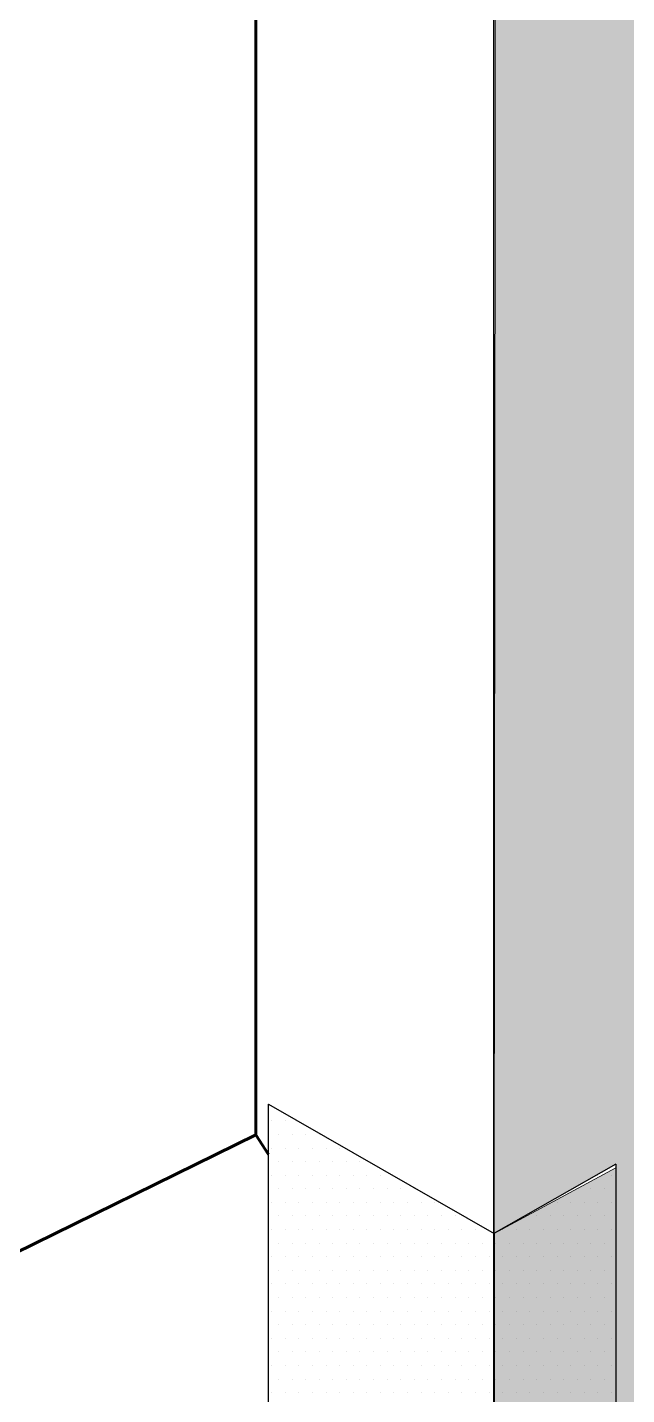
# Model space of a CAD drawing. Extents: x -1279 to 5791, y -3809 to 1769.
# Drawn here: x 626.4 to 685.9, y 1168.6 to 1304.4 of the extents above; entities that cross this region are included whole.
import ezdxf

# ---------------------------------------------------------------- set-up
doc = ezdxf.new("R2010")
doc.units = 0
doc.header["$MEASUREMENT"] = 0
for name, color, linetype, lineweight in [('.ATI-HATCH', 7, 'Continuous', 0), ('G-ANNO-TTLB', 7, 'Continuous', 0), ('Layer 12', 7, 'Continuous', 0), ('TYVEK', 7, 'Continuous', 0)]:
    doc.layers.add(name, color=color, linetype=linetype, lineweight=lineweight)

# ---------------------------------------------------------------- blocks, each defined once
blk = doc.blocks.new('Block_70')
at = {"layer": '.ATI-HATCH'}
for points, knots in [([(699.6, 1114.95), (699.6, 1114.95), (728.37, 1098.31), (728.37, 1098.31), (728.37, 1098.31), (754.44, 1083.23), (754.44, 1083.23), (763.04, 1078.25), (774.05, 1081.19), (779.03, 1089.8), (780.62, 1092.54), (781.45, 1095.65), (781.45, 1098.81), (781.45, 1098.81), (781.45, 1132.24), (781.45, 1132.24), (781.45, 1132.24), (755.39, 1147.16), (755.39, 1147.16), (755.39, 1147.16), (755.39, 1147.15), (755.39, 1147.15), (755.39, 1147.15), (755.39, 1108.47), (755.39, 1108.47), (755.39, 1108.47), (728.37, 1124.1), (728.37, 1124.1), (728.37, 1124.1), (672.63, 1156.34), (672.63, 1156.34), (672.63, 1156.34), (672.72, 1156.39), (672.72, 1156.39), (672.72, 1156.39), (672.72, 1184.61), (672.72, 1184.61), (672.72, 1184.61), (650.32, 1197.45), (650.32, 1197.45), (650.32, 1197.45), (650.32, 1153.84), (650.32, 1153.84), (650.32, 1147.42), (653.75, 1141.48), (659.31, 1138.26), (659.31, 1138.26), (699.6, 1114.95), (699.6, 1114.95)], [0, 0, 0, 0, 1, 1, 1, 2, 2, 2, 3, 3, 3, 4, 4, 4, 5, 5, 5, 6, 6, 6, 7, 7, 7, 8, 8, 8, 9, 9, 9, 10, 10, 10, 11, 11, 11, 12, 12, 12, 13, 13, 13, 14, 14, 14, 15, 15, 15, 16, 16, 16, 16]), ([(684.85, 1191.48), (684.85, 1191.48), (672.76, 1184.62), (672.76, 1184.62), (672.76, 1184.62), (672.76, 1157.31), (672.76, 1157.31), (672.76, 1157.31), (672.72, 1156.44), (672.72, 1156.44), (672.72, 1156.44), (672.81, 1156.44), (672.81, 1156.44), (672.81, 1156.44), (684.85, 1163.22), (684.85, 1163.22), (684.85, 1163.22), (684.85, 1191.48), (684.85, 1191.48)], [0, 0, 0, 0, 1, 1, 1, 2, 2, 2, 3, 3, 3, 4, 4, 4, 5, 5, 5, 6, 6, 6, 6])]:
    blk.add_open_spline(points, degree=3, knots=knots, dxfattribs=at)
at = {"layer": '.ATI-HATCH', "color": 8, "lineweight": 0, "true_color": 0x808080}
for points in [[(650.65, 1195.79), (650.65, 1195.79), (650.65, 1195.79), (650.65, 1195.79)], [(652, 1195.79), (652, 1195.79), (652, 1195.79), (652, 1195.79)], [(651.32, 1194.44), (651.32, 1194.44), (651.32, 1194.44), (651.32, 1194.44)], [(652.67, 1194.44), (652.67, 1194.44), (652.67, 1194.44), (652.67, 1194.44)], [(654.02, 1194.44), (654.02, 1194.44), (654.02, 1194.44), (654.02, 1194.44)], [(655.37, 1194.44), (655.37, 1194.44), (655.37, 1194.44), (655.37, 1194.44)], [(650.65, 1193.09), (650.65, 1193.09), (650.65, 1193.09), (650.65, 1193.09)], [(652, 1193.09), (652, 1193.09), (652, 1193.09), (652, 1193.09)], [(653.35, 1193.09), (653.35, 1193.09), (653.35, 1193.09), (653.35, 1193.09)], [(654.7, 1193.09), (654.7, 1193.09), (654.7, 1193.09), (654.7, 1193.09)], [(656.05, 1193.09), (656.05, 1193.09), (656.05, 1193.09), (656.05, 1193.09)], [(657.4, 1193.09), (657.4, 1193.09), (657.4, 1193.09), (657.4, 1193.09)], [(651.32, 1191.74), (651.32, 1191.74), (651.32, 1191.74), (651.32, 1191.74)], [(652.67, 1191.74), (652.67, 1191.74), (652.67, 1191.74), (652.67, 1191.74)], [(654.02, 1191.74), (654.02, 1191.74), (654.02, 1191.74), (654.02, 1191.74)], [(655.37, 1191.74), (655.37, 1191.74), (655.37, 1191.74), (655.37, 1191.74)], [(656.72, 1191.74), (656.72, 1191.74), (656.72, 1191.74), (656.72, 1191.74)], [(658.07, 1191.74), (658.07, 1191.74), (658.07, 1191.74), (658.07, 1191.74)], [(659.42, 1191.74), (659.42, 1191.74), (659.42, 1191.74), (659.42, 1191.74)], [(650.65, 1190.39), (650.65, 1190.39), (650.65, 1190.39), (650.65, 1190.39)], [(652, 1190.39), (652, 1190.39), (652, 1190.39), (652, 1190.39)], [(653.35, 1190.39), (653.35, 1190.39), (653.35, 1190.39), (653.35, 1190.39)], [(654.7, 1190.39), (654.7, 1190.39), (654.7, 1190.39), (654.7, 1190.39)], [(656.05, 1190.39), (656.05, 1190.39), (656.05, 1190.39), (656.05, 1190.39)], [(657.4, 1190.39), (657.4, 1190.39), (657.4, 1190.39), (657.4, 1190.39)], [(658.75, 1190.39), (658.75, 1190.39), (658.75, 1190.39), (658.75, 1190.39)], [(660.1, 1190.39), (660.1, 1190.39), (660.1, 1190.39), (660.1, 1190.39)], [(661.45, 1190.39), (661.45, 1190.39), (661.45, 1190.39), (661.45, 1190.39)], [(683.05, 1190.39), (683.05, 1190.39), (683.05, 1190.39), (683.05, 1190.39)], [(684.4, 1190.39), (684.4, 1190.39), (684.4, 1190.39), (684.4, 1190.39)], [(651.32, 1189.04), (651.32, 1189.04), (651.32, 1189.04), (651.32, 1189.04)], [(652.67, 1189.04), (652.67, 1189.04), (652.67, 1189.04), (652.67, 1189.04)], [(654.02, 1189.04), (654.02, 1189.04), (654.02, 1189.04), (654.02, 1189.04)], [(655.37, 1189.04), (655.37, 1189.04), (655.37, 1189.04), (655.37, 1189.04)], [(656.72, 1189.04), (656.72, 1189.04), (656.72, 1189.04), (656.72, 1189.04)], [(658.07, 1189.04), (658.07, 1189.04), (658.07, 1189.04), (658.07, 1189.04)], [(659.42, 1189.04), (659.42, 1189.04), (659.42, 1189.04), (659.42, 1189.04)], [(660.77, 1189.04), (660.77, 1189.04), (660.77, 1189.04), (660.77, 1189.04)], [(662.12, 1189.04), (662.12, 1189.04), (662.12, 1189.04), (662.12, 1189.04)], [(663.47, 1189.04), (663.47, 1189.04), (663.47, 1189.04), (663.47, 1189.04)], [(664.82, 1189.04), (664.82, 1189.04), (664.82, 1189.04), (664.82, 1189.04)], [(681.02, 1189.04), (681.02, 1189.04), (681.02, 1189.04), (681.02, 1189.04)], [(682.37, 1189.04), (682.37, 1189.04), (682.37, 1189.04), (682.37, 1189.04)], [(683.72, 1189.04), (683.72, 1189.04), (683.72, 1189.04), (683.72, 1189.04)], [(650.65, 1187.69), (650.65, 1187.69), (650.65, 1187.69), (650.65, 1187.69)], [(652, 1187.69), (652, 1187.69), (652, 1187.69), (652, 1187.69)], [(653.35, 1187.69), (653.35, 1187.69), (653.35, 1187.69), (653.35, 1187.69)], [(654.7, 1187.69), (654.7, 1187.69), (654.7, 1187.69), (654.7, 1187.69)], [(656.05, 1187.69), (656.05, 1187.69), (656.05, 1187.69), (656.05, 1187.69)], [(657.4, 1187.69), (657.4, 1187.69), (657.4, 1187.69), (657.4, 1187.69)], [(658.75, 1187.69), (658.75, 1187.69), (658.75, 1187.69), (658.75, 1187.69)], [(660.1, 1187.69), (660.1, 1187.69), (660.1, 1187.69), (660.1, 1187.69)], [(661.45, 1187.69), (661.45, 1187.69), (661.45, 1187.69), (661.45, 1187.69)], [(662.8, 1187.69), (662.8, 1187.69), (662.8, 1187.69), (662.8, 1187.69)], [(664.15, 1187.69), (664.15, 1187.69), (664.15, 1187.69), (664.15, 1187.69)], [(665.5, 1187.69), (665.5, 1187.69), (665.5, 1187.69), (665.5, 1187.69)], [(666.85, 1187.69), (666.85, 1187.69), (666.85, 1187.69), (666.85, 1187.69)], [(679, 1187.69), (679, 1187.69), (679, 1187.69), (679, 1187.69)], [(680.35, 1187.69), (680.35, 1187.69), (680.35, 1187.69), (680.35, 1187.69)], [(681.7, 1187.69), (681.7, 1187.69), (681.7, 1187.69), (681.7, 1187.69)], [(683.05, 1187.69), (683.05, 1187.69), (683.05, 1187.69), (683.05, 1187.69)], [(684.4, 1187.69), (684.4, 1187.69), (684.4, 1187.69), (684.4, 1187.69)], [(651.32, 1186.34), (651.32, 1186.34), (651.32, 1186.34), (651.32, 1186.34)], [(652.67, 1186.34), (652.67, 1186.34), (652.67, 1186.34), (652.67, 1186.34)], [(654.02, 1186.34), (654.02, 1186.34), (654.02, 1186.34), (654.02, 1186.34)], [(655.37, 1186.34), (655.37, 1186.34), (655.37, 1186.34), (655.37, 1186.34)], [(656.72, 1186.34), (656.72, 1186.34), (656.72, 1186.34), (656.72, 1186.34)], [(658.07, 1186.34), (658.07, 1186.34), (658.07, 1186.34), (658.07, 1186.34)], [(659.42, 1186.34), (659.42, 1186.34), (659.42, 1186.34), (659.42, 1186.34)], [(660.77, 1186.34), (660.77, 1186.34), (660.77, 1186.34), (660.77, 1186.34)], [(662.12, 1186.34), (662.12, 1186.34), (662.12, 1186.34), (662.12, 1186.34)], [(663.47, 1186.34), (663.47, 1186.34), (663.47, 1186.34), (663.47, 1186.34)], [(664.82, 1186.34), (664.82, 1186.34), (664.82, 1186.34), (664.82, 1186.34)], [(666.17, 1186.34), (666.17, 1186.34), (666.17, 1186.34), (666.17, 1186.34)], [(667.52, 1186.34), (667.52, 1186.34), (667.52, 1186.34), (667.52, 1186.34)], [(668.87, 1186.34), (668.87, 1186.34), (668.87, 1186.34), (668.87, 1186.34)], [(676.97, 1186.34), (676.97, 1186.34), (676.97, 1186.34), (676.97, 1186.34)], [(678.32, 1186.34), (678.32, 1186.34), (678.32, 1186.34), (678.32, 1186.34)], [(679.67, 1186.34), (679.67, 1186.34), (679.67, 1186.34), (679.67, 1186.34)], [(681.02, 1186.34), (681.02, 1186.34), (681.02, 1186.34), (681.02, 1186.34)], [(682.37, 1186.34), (682.37, 1186.34), (682.37, 1186.34), (682.37, 1186.34)], [(683.72, 1186.34), (683.72, 1186.34), (683.72, 1186.34), (683.72, 1186.34)], [(650.65, 1184.99), (650.65, 1184.99), (650.65, 1184.99), (650.65, 1184.99)], [(652, 1184.99), (652, 1184.99), (652, 1184.99), (652, 1184.99)], [(653.35, 1184.99), (653.35, 1184.99), (653.35, 1184.99), (653.35, 1184.99)], [(654.7, 1184.99), (654.7, 1184.99), (654.7, 1184.99), (654.7, 1184.99)], [(656.05, 1184.99), (656.05, 1184.99), (656.05, 1184.99), (656.05, 1184.99)], [(657.4, 1184.99), (657.4, 1184.99), (657.4, 1184.99), (657.4, 1184.99)], [(658.75, 1184.99), (658.75, 1184.99), (658.75, 1184.99), (658.75, 1184.99)], [(660.1, 1184.99), (660.1, 1184.99), (660.1, 1184.99), (660.1, 1184.99)], [(661.45, 1184.99), (661.45, 1184.99), (661.45, 1184.99), (661.45, 1184.99)], [(662.8, 1184.99), (662.8, 1184.99), (662.8, 1184.99), (662.8, 1184.99)], [(664.15, 1184.99), (664.15, 1184.99), (664.15, 1184.99), (664.15, 1184.99)], [(665.5, 1184.99), (665.5, 1184.99), (665.5, 1184.99), (665.5, 1184.99)], [(666.85, 1184.99), (666.85, 1184.99), (666.85, 1184.99), (666.85, 1184.99)], [(668.2, 1184.99), (668.2, 1184.99), (668.2, 1184.99), (668.2, 1184.99)], [(669.55, 1184.99), (669.55, 1184.99), (669.55, 1184.99), (669.55, 1184.99)], [(670.9, 1184.99), (670.9, 1184.99), (670.9, 1184.99), (670.9, 1184.99)], [(673.6, 1184.99), (673.6, 1184.99), (673.6, 1184.99), (673.6, 1184.99)], [(674.95, 1184.99), (674.95, 1184.99), (674.95, 1184.99), (674.95, 1184.99)], [(676.3, 1184.99), (676.3, 1184.99), (676.3, 1184.99), (676.3, 1184.99)], [(677.65, 1184.99), (677.65, 1184.99), (677.65, 1184.99), (677.65, 1184.99)], [(679, 1184.99), (679, 1184.99), (679, 1184.99), (679, 1184.99)], [(680.35, 1184.99), (680.35, 1184.99), (680.35, 1184.99), (680.35, 1184.99)], [(681.7, 1184.99), (681.7, 1184.99), (681.7, 1184.99), (681.7, 1184.99)], [(683.05, 1184.99), (683.05, 1184.99), (683.05, 1184.99), (683.05, 1184.99)], [(684.4, 1184.99), (684.4, 1184.99), (684.4, 1184.99), (684.4, 1184.99)], [(651.32, 1183.64), (651.32, 1183.64), (651.32, 1183.64), (651.32, 1183.64)], [(652.67, 1183.64), (652.67, 1183.64), (652.67, 1183.64), (652.67, 1183.64)], [(654.02, 1183.64), (654.02, 1183.64), (654.02, 1183.64), (654.02, 1183.64)], [(655.37, 1183.64), (655.37, 1183.64), (655.37, 1183.64), (655.37, 1183.64)], [(656.72, 1183.64), (656.72, 1183.64), (656.72, 1183.64), (656.72, 1183.64)], [(658.07, 1183.64), (658.07, 1183.64), (658.07, 1183.64), (658.07, 1183.64)], [(659.42, 1183.64), (659.42, 1183.64), (659.42, 1183.64), (659.42, 1183.64)], [(660.77, 1183.64), (660.77, 1183.64), (660.77, 1183.64), (660.77, 1183.64)], [(662.12, 1183.64), (662.12, 1183.64), (662.12, 1183.64), (662.12, 1183.64)], [(663.47, 1183.64), (663.47, 1183.64), (663.47, 1183.64), (663.47, 1183.64)], [(664.82, 1183.64), (664.82, 1183.64), (664.82, 1183.64), (664.82, 1183.64)], [(666.17, 1183.64), (666.17, 1183.64), (666.17, 1183.64), (666.17, 1183.64)], [(667.52, 1183.64), (667.52, 1183.64), (667.52, 1183.64), (667.52, 1183.64)], [(668.87, 1183.64), (668.87, 1183.64), (668.87, 1183.64), (668.87, 1183.64)], [(670.22, 1183.64), (670.22, 1183.64), (670.22, 1183.64), (670.22, 1183.64)], [(671.57, 1183.64), (671.57, 1183.64), (671.57, 1183.64), (671.57, 1183.64)], [(672.92, 1183.64), (672.92, 1183.64), (672.92, 1183.64), (672.92, 1183.64)], [(674.27, 1183.64), (674.27, 1183.64), (674.27, 1183.64), (674.27, 1183.64)], [(675.62, 1183.64), (675.62, 1183.64), (675.62, 1183.64), (675.62, 1183.64)], [(676.97, 1183.64), (676.97, 1183.64), (676.97, 1183.64), (676.97, 1183.64)], [(678.32, 1183.64), (678.32, 1183.64), (678.32, 1183.64), (678.32, 1183.64)], [(679.67, 1183.64), (679.67, 1183.64), (679.67, 1183.64), (679.67, 1183.64)], [(681.02, 1183.64), (681.02, 1183.64), (681.02, 1183.64), (681.02, 1183.64)], [(682.37, 1183.64), (682.37, 1183.64), (682.37, 1183.64), (682.37, 1183.64)], [(683.72, 1183.64), (683.72, 1183.64), (683.72, 1183.64), (683.72, 1183.64)], [(650.65, 1182.29), (650.65, 1182.29), (650.65, 1182.29), (650.65, 1182.29)], [(652, 1182.29), (652, 1182.29), (652, 1182.29), (652, 1182.29)], [(653.35, 1182.29), (653.35, 1182.29), (653.35, 1182.29), (653.35, 1182.29)], [(654.7, 1182.29), (654.7, 1182.29), (654.7, 1182.29), (654.7, 1182.29)], [(656.05, 1182.29), (656.05, 1182.29), (656.05, 1182.29), (656.05, 1182.29)], [(657.4, 1182.29), (657.4, 1182.29), (657.4, 1182.29), (657.4, 1182.29)], [(658.75, 1182.29), (658.75, 1182.29), (658.75, 1182.29), (658.75, 1182.29)], [(660.1, 1182.29), (660.1, 1182.29), (660.1, 1182.29), (660.1, 1182.29)], [(661.45, 1182.29), (661.45, 1182.29), (661.45, 1182.29), (661.45, 1182.29)], [(662.8, 1182.29), (662.8, 1182.29), (662.8, 1182.29), (662.8, 1182.29)], [(664.15, 1182.29), (664.15, 1182.29), (664.15, 1182.29), (664.15, 1182.29)], [(665.5, 1182.29), (665.5, 1182.29), (665.5, 1182.29), (665.5, 1182.29)], [(666.85, 1182.29), (666.85, 1182.29), (666.85, 1182.29), (666.85, 1182.29)], [(668.2, 1182.29), (668.2, 1182.29), (668.2, 1182.29), (668.2, 1182.29)], [(669.55, 1182.29), (669.55, 1182.29), (669.55, 1182.29), (669.55, 1182.29)], [(670.9, 1182.29), (670.9, 1182.29), (670.9, 1182.29), (670.9, 1182.29)], [(672.25, 1182.29), (672.25, 1182.29), (672.25, 1182.29), (672.25, 1182.29)], [(673.6, 1182.29), (673.6, 1182.29), (673.6, 1182.29), (673.6, 1182.29)], [(674.95, 1182.29), (674.95, 1182.29), (674.95, 1182.29), (674.95, 1182.29)], [(676.3, 1182.29), (676.3, 1182.29), (676.3, 1182.29), (676.3, 1182.29)], [(677.65, 1182.29), (677.65, 1182.29), (677.65, 1182.29), (677.65, 1182.29)], [(679, 1182.29), (679, 1182.29), (679, 1182.29), (679, 1182.29)], [(680.35, 1182.29), (680.35, 1182.29), (680.35, 1182.29), (680.35, 1182.29)], [(681.7, 1182.29), (681.7, 1182.29), (681.7, 1182.29), (681.7, 1182.29)], [(683.05, 1182.29), (683.05, 1182.29), (683.05, 1182.29), (683.05, 1182.29)], [(684.4, 1182.29), (684.4, 1182.29), (684.4, 1182.29), (684.4, 1182.29)], [(651.32, 1180.94), (651.32, 1180.94), (651.32, 1180.94), (651.32, 1180.94)], [(652.67, 1180.94), (652.67, 1180.94), (652.67, 1180.94), (652.67, 1180.94)], [(654.02, 1180.94), (654.02, 1180.94), (654.02, 1180.94), (654.02, 1180.94)], [(655.37, 1180.94), (655.37, 1180.94), (655.37, 1180.94), (655.37, 1180.94)], [(656.72, 1180.94), (656.72, 1180.94), (656.72, 1180.94), (656.72, 1180.94)], [(658.07, 1180.94), (658.07, 1180.94), (658.07, 1180.94), (658.07, 1180.94)], [(659.42, 1180.94), (659.42, 1180.94), (659.42, 1180.94), (659.42, 1180.94)], [(660.77, 1180.94), (660.77, 1180.94), (660.77, 1180.94), (660.77, 1180.94)], [(662.12, 1180.94), (662.12, 1180.94), (662.12, 1180.94), (662.12, 1180.94)], [(663.47, 1180.94), (663.47, 1180.94), (663.47, 1180.94), (663.47, 1180.94)], [(664.82, 1180.94), (664.82, 1180.94), (664.82, 1180.94), (664.82, 1180.94)], [(666.17, 1180.94), (666.17, 1180.94), (666.17, 1180.94), (666.17, 1180.94)], [(667.52, 1180.94), (667.52, 1180.94), (667.52, 1180.94), (667.52, 1180.94)], [(668.87, 1180.94), (668.87, 1180.94), (668.87, 1180.94), (668.87, 1180.94)], [(670.22, 1180.94), (670.22, 1180.94), (670.22, 1180.94), (670.22, 1180.94)], [(671.57, 1180.94), (671.57, 1180.94), (671.57, 1180.94), (671.57, 1180.94)], [(672.92, 1180.94), (672.92, 1180.94), (672.92, 1180.94), (672.92, 1180.94)], [(674.27, 1180.94), (674.27, 1180.94), (674.27, 1180.94), (674.27, 1180.94)], [(675.62, 1180.94), (675.62, 1180.94), (675.62, 1180.94), (675.62, 1180.94)], [(676.97, 1180.94), (676.97, 1180.94), (676.97, 1180.94), (676.97, 1180.94)], [(678.32, 1180.94), (678.32, 1180.94), (678.32, 1180.94), (678.32, 1180.94)], [(679.67, 1180.94), (679.67, 1180.94), (679.67, 1180.94), (679.67, 1180.94)], [(681.02, 1180.94), (681.02, 1180.94), (681.02, 1180.94), (681.02, 1180.94)], [(682.37, 1180.94), (682.37, 1180.94), (682.37, 1180.94), (682.37, 1180.94)], [(683.72, 1180.94), (683.72, 1180.94), (683.72, 1180.94), (683.72, 1180.94)], [(650.65, 1179.59), (650.65, 1179.59), (650.65, 1179.59), (650.65, 1179.59)], [(652, 1179.59), (652, 1179.59), (652, 1179.59), (652, 1179.59)], [(653.35, 1179.59), (653.35, 1179.59), (653.35, 1179.59), (653.35, 1179.59)], [(654.7, 1179.59), (654.7, 1179.59), (654.7, 1179.59), (654.7, 1179.59)], [(656.05, 1179.59), (656.05, 1179.59), (656.05, 1179.59), (656.05, 1179.59)], [(657.4, 1179.59), (657.4, 1179.59), (657.4, 1179.59), (657.4, 1179.59)], [(658.75, 1179.59), (658.75, 1179.59), (658.75, 1179.59), (658.75, 1179.59)], [(660.1, 1179.59), (660.1, 1179.59), (660.1, 1179.59), (660.1, 1179.59)], [(661.45, 1179.59), (661.45, 1179.59), (661.45, 1179.59), (661.45, 1179.59)], [(662.8, 1179.59), (662.8, 1179.59), (662.8, 1179.59), (662.8, 1179.59)], [(664.15, 1179.59), (664.15, 1179.59), (664.15, 1179.59), (664.15, 1179.59)], [(665.5, 1179.59), (665.5, 1179.59), (665.5, 1179.59), (665.5, 1179.59)], [(666.85, 1179.59), (666.85, 1179.59), (666.85, 1179.59), (666.85, 1179.59)], [(668.2, 1179.59), (668.2, 1179.59), (668.2, 1179.59), (668.2, 1179.59)], [(669.55, 1179.59), (669.55, 1179.59), (669.55, 1179.59), (669.55, 1179.59)], [(670.9, 1179.59), (670.9, 1179.59), (670.9, 1179.59), (670.9, 1179.59)], [(672.25, 1179.59), (672.25, 1179.59), (672.25, 1179.59), (672.25, 1179.59)], [(673.6, 1179.59), (673.6, 1179.59), (673.6, 1179.59), (673.6, 1179.59)], [(674.95, 1179.59), (674.95, 1179.59), (674.95, 1179.59), (674.95, 1179.59)], [(676.3, 1179.59), (676.3, 1179.59), (676.3, 1179.59), (676.3, 1179.59)], [(677.65, 1179.59), (677.65, 1179.59), (677.65, 1179.59), (677.65, 1179.59)], [(679, 1179.59), (679, 1179.59), (679, 1179.59), (679, 1179.59)], [(680.35, 1179.59), (680.35, 1179.59), (680.35, 1179.59), (680.35, 1179.59)], [(681.7, 1179.59), (681.7, 1179.59), (681.7, 1179.59), (681.7, 1179.59)], [(683.05, 1179.59), (683.05, 1179.59), (683.05, 1179.59), (683.05, 1179.59)], [(684.4, 1179.59), (684.4, 1179.59), (684.4, 1179.59), (684.4, 1179.59)], [(651.32, 1178.24), (651.32, 1178.24), (651.32, 1178.24), (651.32, 1178.24)], [(652.67, 1178.24), (652.67, 1178.24), (652.67, 1178.24), (652.67, 1178.24)], [(654.02, 1178.24), (654.02, 1178.24), (654.02, 1178.24), (654.02, 1178.24)], [(655.37, 1178.24), (655.37, 1178.24), (655.37, 1178.24), (655.37, 1178.24)], [(656.72, 1178.24), (656.72, 1178.24), (656.72, 1178.24), (656.72, 1178.24)], [(658.07, 1178.24), (658.07, 1178.24), (658.07, 1178.24), (658.07, 1178.24)], [(659.42, 1178.24), (659.42, 1178.24), (659.42, 1178.24), (659.42, 1178.24)], [(660.77, 1178.24), (660.77, 1178.24), (660.77, 1178.24), (660.77, 1178.24)], [(662.12, 1178.24), (662.12, 1178.24), (662.12, 1178.24), (662.12, 1178.24)], [(663.47, 1178.24), (663.47, 1178.24), (663.47, 1178.24), (663.47, 1178.24)], [(664.82, 1178.24), (664.82, 1178.24), (664.82, 1178.24), (664.82, 1178.24)], [(666.17, 1178.24), (666.17, 1178.24), (666.17, 1178.24), (666.17, 1178.24)], [(667.52, 1178.24), (667.52, 1178.24), (667.52, 1178.24), (667.52, 1178.24)], [(668.87, 1178.24), (668.87, 1178.24), (668.87, 1178.24), (668.87, 1178.24)], [(670.22, 1178.24), (670.22, 1178.24), (670.22, 1178.24), (670.22, 1178.24)], [(671.57, 1178.24), (671.57, 1178.24), (671.57, 1178.24), (671.57, 1178.24)], [(672.92, 1178.24), (672.92, 1178.24), (672.92, 1178.24), (672.92, 1178.24)], [(674.27, 1178.24), (674.27, 1178.24), (674.27, 1178.24), (674.27, 1178.24)], [(675.62, 1178.24), (675.62, 1178.24), (675.62, 1178.24), (675.62, 1178.24)], [(676.97, 1178.24), (676.97, 1178.24), (676.97, 1178.24), (676.97, 1178.24)], [(678.32, 1178.24), (678.32, 1178.24), (678.32, 1178.24), (678.32, 1178.24)], [(679.67, 1178.24), (679.67, 1178.24), (679.67, 1178.24), (679.67, 1178.24)], [(681.02, 1178.24), (681.02, 1178.24), (681.02, 1178.24), (681.02, 1178.24)], [(682.37, 1178.24), (682.37, 1178.24), (682.37, 1178.24), (682.37, 1178.24)], [(683.72, 1178.24), (683.72, 1178.24), (683.72, 1178.24), (683.72, 1178.24)], [(650.65, 1176.89), (650.65, 1176.89), (650.65, 1176.89), (650.65, 1176.89)], [(652, 1176.89), (652, 1176.89), (652, 1176.89), (652, 1176.89)], [(653.35, 1176.89), (653.35, 1176.89), (653.35, 1176.89), (653.35, 1176.89)], [(654.7, 1176.89), (654.7, 1176.89), (654.7, 1176.89), (654.7, 1176.89)], [(656.05, 1176.89), (656.05, 1176.89), (656.05, 1176.89), (656.05, 1176.89)], [(657.4, 1176.89), (657.4, 1176.89), (657.4, 1176.89), (657.4, 1176.89)], [(658.75, 1176.89), (658.75, 1176.89), (658.75, 1176.89), (658.75, 1176.89)], [(660.1, 1176.89), (660.1, 1176.89), (660.1, 1176.89), (660.1, 1176.89)], [(661.45, 1176.89), (661.45, 1176.89), (661.45, 1176.89), (661.45, 1176.89)], [(662.8, 1176.89), (662.8, 1176.89), (662.8, 1176.89), (662.8, 1176.89)], [(664.15, 1176.89), (664.15, 1176.89), (664.15, 1176.89), (664.15, 1176.89)], [(665.5, 1176.89), (665.5, 1176.89), (665.5, 1176.89), (665.5, 1176.89)], [(666.85, 1176.89), (666.85, 1176.89), (666.85, 1176.89), (666.85, 1176.89)], [(668.2, 1176.89), (668.2, 1176.89), (668.2, 1176.89), (668.2, 1176.89)], [(669.55, 1176.89), (669.55, 1176.89), (669.55, 1176.89), (669.55, 1176.89)], [(670.9, 1176.89), (670.9, 1176.89), (670.9, 1176.89), (670.9, 1176.89)], [(672.25, 1176.89), (672.25, 1176.89), (672.25, 1176.89), (672.25, 1176.89)], [(673.6, 1176.89), (673.6, 1176.89), (673.6, 1176.89), (673.6, 1176.89)], [(674.95, 1176.89), (674.95, 1176.89), (674.95, 1176.89), (674.95, 1176.89)], [(676.3, 1176.89), (676.3, 1176.89), (676.3, 1176.89), (676.3, 1176.89)], [(677.65, 1176.89), (677.65, 1176.89), (677.65, 1176.89), (677.65, 1176.89)], [(679, 1176.89), (679, 1176.89), (679, 1176.89), (679, 1176.89)], [(680.35, 1176.89), (680.35, 1176.89), (680.35, 1176.89), (680.35, 1176.89)], [(681.7, 1176.89), (681.7, 1176.89), (681.7, 1176.89), (681.7, 1176.89)], [(683.05, 1176.89), (683.05, 1176.89), (683.05, 1176.89), (683.05, 1176.89)], [(684.4, 1176.89), (684.4, 1176.89), (684.4, 1176.89), (684.4, 1176.89)], [(651.32, 1175.54), (651.32, 1175.54), (651.32, 1175.54), (651.32, 1175.54)], [(652.67, 1175.54), (652.67, 1175.54), (652.67, 1175.54), (652.67, 1175.54)], [(654.02, 1175.54), (654.02, 1175.54), (654.02, 1175.54), (654.02, 1175.54)], [(655.37, 1175.54), (655.37, 1175.54), (655.37, 1175.54), (655.37, 1175.54)], [(656.72, 1175.54), (656.72, 1175.54), (656.72, 1175.54), (656.72, 1175.54)], [(658.07, 1175.54), (658.07, 1175.54), (658.07, 1175.54), (658.07, 1175.54)], [(659.42, 1175.54), (659.42, 1175.54), (659.42, 1175.54), (659.42, 1175.54)], [(660.77, 1175.54), (660.77, 1175.54), (660.77, 1175.54), (660.77, 1175.54)], [(662.12, 1175.54), (662.12, 1175.54), (662.12, 1175.54), (662.12, 1175.54)], [(663.47, 1175.54), (663.47, 1175.54), (663.47, 1175.54), (663.47, 1175.54)], [(664.82, 1175.54), (664.82, 1175.54), (664.82, 1175.54), (664.82, 1175.54)], [(666.17, 1175.54), (666.17, 1175.54), (666.17, 1175.54), (666.17, 1175.54)], [(667.52, 1175.54), (667.52, 1175.54), (667.52, 1175.54), (667.52, 1175.54)], [(668.87, 1175.54), (668.87, 1175.54), (668.87, 1175.54), (668.87, 1175.54)], [(670.22, 1175.54), (670.22, 1175.54), (670.22, 1175.54), (670.22, 1175.54)], [(671.57, 1175.54), (671.57, 1175.54), (671.57, 1175.54), (671.57, 1175.54)], [(672.92, 1175.54), (672.92, 1175.54), (672.92, 1175.54), (672.92, 1175.54)], [(674.27, 1175.54), (674.27, 1175.54), (674.27, 1175.54), (674.27, 1175.54)], [(675.62, 1175.54), (675.62, 1175.54), (675.62, 1175.54), (675.62, 1175.54)], [(676.97, 1175.54), (676.97, 1175.54), (676.97, 1175.54), (676.97, 1175.54)], [(678.32, 1175.54), (678.32, 1175.54), (678.32, 1175.54), (678.32, 1175.54)], [(679.67, 1175.54), (679.67, 1175.54), (679.67, 1175.54), (679.67, 1175.54)], [(681.02, 1175.54), (681.02, 1175.54), (681.02, 1175.54), (681.02, 1175.54)], [(682.37, 1175.54), (682.37, 1175.54), (682.37, 1175.54), (682.37, 1175.54)], [(683.72, 1175.54), (683.72, 1175.54), (683.72, 1175.54), (683.72, 1175.54)], [(650.65, 1174.19), (650.65, 1174.19), (650.65, 1174.19), (650.65, 1174.19)], [(652, 1174.19), (652, 1174.19), (652, 1174.19), (652, 1174.19)], [(653.35, 1174.19), (653.35, 1174.19), (653.35, 1174.19), (653.35, 1174.19)], [(654.7, 1174.19), (654.7, 1174.19), (654.7, 1174.19), (654.7, 1174.19)], [(656.05, 1174.19), (656.05, 1174.19), (656.05, 1174.19), (656.05, 1174.19)], [(657.4, 1174.19), (657.4, 1174.19), (657.4, 1174.19), (657.4, 1174.19)], [(658.75, 1174.19), (658.75, 1174.19), (658.75, 1174.19), (658.75, 1174.19)], [(660.1, 1174.19), (660.1, 1174.19), (660.1, 1174.19), (660.1, 1174.19)], [(661.45, 1174.19), (661.45, 1174.19), (661.45, 1174.19), (661.45, 1174.19)], [(662.8, 1174.19), (662.8, 1174.19), (662.8, 1174.19), (662.8, 1174.19)], [(664.15, 1174.19), (664.15, 1174.19), (664.15, 1174.19), (664.15, 1174.19)], [(665.5, 1174.19), (665.5, 1174.19), (665.5, 1174.19), (665.5, 1174.19)], [(666.85, 1174.19), (666.85, 1174.19), (666.85, 1174.19), (666.85, 1174.19)], [(668.2, 1174.19), (668.2, 1174.19), (668.2, 1174.19), (668.2, 1174.19)], [(669.55, 1174.19), (669.55, 1174.19), (669.55, 1174.19), (669.55, 1174.19)], [(670.9, 1174.19), (670.9, 1174.19), (670.9, 1174.19), (670.9, 1174.19)], [(672.25, 1174.19), (672.25, 1174.19), (672.25, 1174.19), (672.25, 1174.19)], [(673.6, 1174.19), (673.6, 1174.19), (673.6, 1174.19), (673.6, 1174.19)], [(674.95, 1174.19), (674.95, 1174.19), (674.95, 1174.19), (674.95, 1174.19)], [(676.3, 1174.19), (676.3, 1174.19), (676.3, 1174.19), (676.3, 1174.19)], [(677.65, 1174.19), (677.65, 1174.19), (677.65, 1174.19), (677.65, 1174.19)], [(679, 1174.19), (679, 1174.19), (679, 1174.19), (679, 1174.19)], [(680.35, 1174.19), (680.35, 1174.19), (680.35, 1174.19), (680.35, 1174.19)], [(681.7, 1174.19), (681.7, 1174.19), (681.7, 1174.19), (681.7, 1174.19)], [(683.05, 1174.19), (683.05, 1174.19), (683.05, 1174.19), (683.05, 1174.19)], [(684.4, 1174.19), (684.4, 1174.19), (684.4, 1174.19), (684.4, 1174.19)], [(651.32, 1172.84), (651.32, 1172.84), (651.32, 1172.84), (651.32, 1172.84)], [(652.67, 1172.84), (652.67, 1172.84), (652.67, 1172.84), (652.67, 1172.84)], [(654.02, 1172.84), (654.02, 1172.84), (654.02, 1172.84), (654.02, 1172.84)], [(655.37, 1172.84), (655.37, 1172.84), (655.37, 1172.84), (655.37, 1172.84)], [(656.72, 1172.84), (656.72, 1172.84), (656.72, 1172.84), (656.72, 1172.84)], [(658.07, 1172.84), (658.07, 1172.84), (658.07, 1172.84), (658.07, 1172.84)], [(659.42, 1172.84), (659.42, 1172.84), (659.42, 1172.84), (659.42, 1172.84)], [(660.77, 1172.84), (660.77, 1172.84), (660.77, 1172.84), (660.77, 1172.84)], [(662.12, 1172.84), (662.12, 1172.84), (662.12, 1172.84), (662.12, 1172.84)], [(663.47, 1172.84), (663.47, 1172.84), (663.47, 1172.84), (663.47, 1172.84)], [(664.82, 1172.84), (664.82, 1172.84), (664.82, 1172.84), (664.82, 1172.84)], [(666.17, 1172.84), (666.17, 1172.84), (666.17, 1172.84), (666.17, 1172.84)], [(667.52, 1172.84), (667.52, 1172.84), (667.52, 1172.84), (667.52, 1172.84)], [(668.87, 1172.84), (668.87, 1172.84), (668.87, 1172.84), (668.87, 1172.84)], [(670.22, 1172.84), (670.22, 1172.84), (670.22, 1172.84), (670.22, 1172.84)], [(671.57, 1172.84), (671.57, 1172.84), (671.57, 1172.84), (671.57, 1172.84)], [(672.92, 1172.84), (672.92, 1172.84), (672.92, 1172.84), (672.92, 1172.84)], [(674.27, 1172.84), (674.27, 1172.84), (674.27, 1172.84), (674.27, 1172.84)], [(675.62, 1172.84), (675.62, 1172.84), (675.62, 1172.84), (675.62, 1172.84)], [(676.97, 1172.84), (676.97, 1172.84), (676.97, 1172.84), (676.97, 1172.84)], [(678.32, 1172.84), (678.32, 1172.84), (678.32, 1172.84), (678.32, 1172.84)], [(679.67, 1172.84), (679.67, 1172.84), (679.67, 1172.84), (679.67, 1172.84)], [(681.02, 1172.84), (681.02, 1172.84), (681.02, 1172.84), (681.02, 1172.84)], [(682.37, 1172.84), (682.37, 1172.84), (682.37, 1172.84), (682.37, 1172.84)], [(683.72, 1172.84), (683.72, 1172.84), (683.72, 1172.84), (683.72, 1172.84)], [(650.65, 1171.49), (650.65, 1171.49), (650.65, 1171.49), (650.65, 1171.49)], [(652, 1171.49), (652, 1171.49), (652, 1171.49), (652, 1171.49)], [(653.35, 1171.49), (653.35, 1171.49), (653.35, 1171.49), (653.35, 1171.49)], [(654.7, 1171.49), (654.7, 1171.49), (654.7, 1171.49), (654.7, 1171.49)], [(656.05, 1171.49), (656.05, 1171.49), (656.05, 1171.49), (656.05, 1171.49)], [(657.4, 1171.49), (657.4, 1171.49), (657.4, 1171.49), (657.4, 1171.49)], [(658.75, 1171.49), (658.75, 1171.49), (658.75, 1171.49), (658.75, 1171.49)], [(660.1, 1171.49), (660.1, 1171.49), (660.1, 1171.49), (660.1, 1171.49)], [(661.45, 1171.49), (661.45, 1171.49), (661.45, 1171.49), (661.45, 1171.49)], [(662.8, 1171.49), (662.8, 1171.49), (662.8, 1171.49), (662.8, 1171.49)], [(664.15, 1171.49), (664.15, 1171.49), (664.15, 1171.49), (664.15, 1171.49)], [(665.5, 1171.49), (665.5, 1171.49), (665.5, 1171.49), (665.5, 1171.49)], [(666.85, 1171.49), (666.85, 1171.49), (666.85, 1171.49), (666.85, 1171.49)], [(668.2, 1171.49), (668.2, 1171.49), (668.2, 1171.49), (668.2, 1171.49)], [(669.55, 1171.49), (669.55, 1171.49), (669.55, 1171.49), (669.55, 1171.49)], [(670.9, 1171.49), (670.9, 1171.49), (670.9, 1171.49), (670.9, 1171.49)], [(672.25, 1171.49), (672.25, 1171.49), (672.25, 1171.49), (672.25, 1171.49)], [(673.6, 1171.49), (673.6, 1171.49), (673.6, 1171.49), (673.6, 1171.49)], [(674.95, 1171.49), (674.95, 1171.49), (674.95, 1171.49), (674.95, 1171.49)], [(676.3, 1171.49), (676.3, 1171.49), (676.3, 1171.49), (676.3, 1171.49)], [(677.65, 1171.49), (677.65, 1171.49), (677.65, 1171.49), (677.65, 1171.49)], [(679, 1171.49), (679, 1171.49), (679, 1171.49), (679, 1171.49)], [(680.35, 1171.49), (680.35, 1171.49), (680.35, 1171.49), (680.35, 1171.49)], [(681.7, 1171.49), (681.7, 1171.49), (681.7, 1171.49), (681.7, 1171.49)], [(683.05, 1171.49), (683.05, 1171.49), (683.05, 1171.49), (683.05, 1171.49)], [(684.4, 1171.49), (684.4, 1171.49), (684.4, 1171.49), (684.4, 1171.49)], [(651.32, 1170.14), (651.32, 1170.14), (651.32, 1170.14), (651.32, 1170.14)], [(652.67, 1170.14), (652.67, 1170.14), (652.67, 1170.14), (652.67, 1170.14)], [(654.02, 1170.14), (654.02, 1170.14), (654.02, 1170.14), (654.02, 1170.14)], [(655.37, 1170.14), (655.37, 1170.14), (655.37, 1170.14), (655.37, 1170.14)], [(656.72, 1170.14), (656.72, 1170.14), (656.72, 1170.14), (656.72, 1170.14)], [(658.07, 1170.14), (658.07, 1170.14), (658.07, 1170.14), (658.07, 1170.14)], [(659.42, 1170.14), (659.42, 1170.14), (659.42, 1170.14), (659.42, 1170.14)], [(660.77, 1170.14), (660.77, 1170.14), (660.77, 1170.14), (660.77, 1170.14)], [(662.12, 1170.14), (662.12, 1170.14), (662.12, 1170.14), (662.12, 1170.14)], [(663.47, 1170.14), (663.47, 1170.14), (663.47, 1170.14), (663.47, 1170.14)], [(664.82, 1170.14), (664.82, 1170.14), (664.82, 1170.14), (664.82, 1170.14)], [(666.17, 1170.14), (666.17, 1170.14), (666.17, 1170.14), (666.17, 1170.14)], [(667.52, 1170.14), (667.52, 1170.14), (667.52, 1170.14), (667.52, 1170.14)], [(668.87, 1170.14), (668.87, 1170.14), (668.87, 1170.14), (668.87, 1170.14)], [(670.22, 1170.14), (670.22, 1170.14), (670.22, 1170.14), (670.22, 1170.14)], [(671.57, 1170.14), (671.57, 1170.14), (671.57, 1170.14), (671.57, 1170.14)], [(672.92, 1170.14), (672.92, 1170.14), (672.92, 1170.14), (672.92, 1170.14)], [(674.27, 1170.14), (674.27, 1170.14), (674.27, 1170.14), (674.27, 1170.14)], [(675.62, 1170.14), (675.62, 1170.14), (675.62, 1170.14), (675.62, 1170.14)], [(676.97, 1170.14), (676.97, 1170.14), (676.97, 1170.14), (676.97, 1170.14)], [(678.32, 1170.14), (678.32, 1170.14), (678.32, 1170.14), (678.32, 1170.14)], [(679.67, 1170.14), (679.67, 1170.14), (679.67, 1170.14), (679.67, 1170.14)], [(681.02, 1170.14), (681.02, 1170.14), (681.02, 1170.14), (681.02, 1170.14)], [(682.37, 1170.14), (682.37, 1170.14), (682.37, 1170.14), (682.37, 1170.14)], [(683.72, 1170.14), (683.72, 1170.14), (683.72, 1170.14), (683.72, 1170.14)], [(650.65, 1168.79), (650.65, 1168.79), (650.65, 1168.79), (650.65, 1168.79)], [(652, 1168.79), (652, 1168.79), (652, 1168.79), (652, 1168.79)], [(653.35, 1168.79), (653.35, 1168.79), (653.35, 1168.79), (653.35, 1168.79)], [(654.7, 1168.79), (654.7, 1168.79), (654.7, 1168.79), (654.7, 1168.79)], [(656.05, 1168.79), (656.05, 1168.79), (656.05, 1168.79), (656.05, 1168.79)], [(657.4, 1168.79), (657.4, 1168.79), (657.4, 1168.79), (657.4, 1168.79)], [(658.75, 1168.79), (658.75, 1168.79), (658.75, 1168.79), (658.75, 1168.79)], [(660.1, 1168.79), (660.1, 1168.79), (660.1, 1168.79), (660.1, 1168.79)], [(661.45, 1168.79), (661.45, 1168.79), (661.45, 1168.79), (661.45, 1168.79)], [(662.8, 1168.79), (662.8, 1168.79), (662.8, 1168.79), (662.8, 1168.79)], [(664.15, 1168.79), (664.15, 1168.79), (664.15, 1168.79), (664.15, 1168.79)], [(665.5, 1168.79), (665.5, 1168.79), (665.5, 1168.79), (665.5, 1168.79)], [(666.85, 1168.79), (666.85, 1168.79), (666.85, 1168.79), (666.85, 1168.79)], [(668.2, 1168.79), (668.2, 1168.79), (668.2, 1168.79), (668.2, 1168.79)], [(669.55, 1168.79), (669.55, 1168.79), (669.55, 1168.79), (669.55, 1168.79)], [(670.9, 1168.79), (670.9, 1168.79), (670.9, 1168.79), (670.9, 1168.79)], [(672.25, 1168.79), (672.25, 1168.79), (672.25, 1168.79), (672.25, 1168.79)], [(673.6, 1168.79), (673.6, 1168.79), (673.6, 1168.79), (673.6, 1168.79)], [(674.95, 1168.79), (674.95, 1168.79), (674.95, 1168.79), (674.95, 1168.79)], [(676.3, 1168.79), (676.3, 1168.79), (676.3, 1168.79), (676.3, 1168.79)], [(677.65, 1168.79), (677.65, 1168.79), (677.65, 1168.79), (677.65, 1168.79)], [(679, 1168.79), (679, 1168.79), (679, 1168.79), (679, 1168.79)], [(680.35, 1168.79), (680.35, 1168.79), (680.35, 1168.79), (680.35, 1168.79)], [(681.7, 1168.79), (681.7, 1168.79), (681.7, 1168.79), (681.7, 1168.79)], [(683.05, 1168.79), (683.05, 1168.79), (683.05, 1168.79), (683.05, 1168.79)], [(684.4, 1168.79), (684.4, 1168.79), (684.4, 1168.79), (684.4, 1168.79)]]:
    blk.add_open_spline(points, degree=3, dxfattribs=at)

msp = doc.modelspace()

# ---------------------------------------------------------------- hatches: boundary and pattern name
at = {"layer": 'G-ANNO-TTLB', "true_color": 0xff00ff, "transparency": 33554687}
h = msp.add_hatch(color=6, dxfattribs=at)
edge = h.paths.add_edge_path()
edge.add_spline(control_points=[(1773.02, -796.5), (1773.02, -796.5), (-1156.5, -796.5), (-1156.5, -796.5), (-1156.5, -796.5), (-1156.5, 1660.5), (-1156.5, 1660.5), (-1156.5, 1660.5), (1773.02, 1660.5), (1773.02, 1660.5), (1773.02, 1660.5), (1773.02, -796.5), (1773.02, -796.5)], knot_values=[0, 0, 0, 0, 1, 1, 1, 2, 2, 2, 3, 3, 3, 4, 4, 4, 4], degree=3, periodic=0)
edge = h.paths.add_edge_path()
edge.add_spline(control_points=[(-1147.5, 1651.5), (-1147.5, 1651.5), (-1147.5, -787.5), (-1147.5, -787.5), (-1147.5, -787.5), (1764.02, -787.5), (1764.02, -787.5), (1764.02, -787.5), (1764.02, 1651.5), (1764.02, 1651.5), (1764.02, 1651.5), (-1147.5, 1651.5), (-1147.5, 1651.5)], knot_values=[0, 0, 0, 0, 1, 1, 1, 2, 2, 2, 3, 3, 3, 4, 4, 4, 4], degree=3, periodic=0)
edge.add_line((-1147.5, 1651.5), (-1147.5, 1651.5))
at = {"layer": 'Layer 12', "true_color": 0x808080, "transparency": 33554495}
h = msp.add_hatch(color=8, dxfattribs=at)
h.dxf.hatch_style = 2
h.paths.add_polyline_path([(696.29, 1197.25), (696.29, 1169.25), (684.85, 1163.22), (684.85, 1191.48), (672.76, 1184.59), (672.88, 1327.62), (706.08, 1308.01), (706.56, 1203.12)])
at = {"layer": 'Layer 12', "true_color": 0x808080, "transparency": 33554457}
h = msp.add_hatch(color=8, dxfattribs=at)
h.dxf.hatch_style = 2
h.paths.add_polyline_path([(684.85, 1163.22), (672.75, 1156.82), (672.76, 1184.59), (684.84, 1191.13)])

# ---------------------------------------------------------------- linework, layer by layer
at = {"layer": 'G-ANNO-TTLB'}
for points in [[(1773.02, -796.5), (1773.02, -796.5), (-1156.5, -796.5), (-1156.5, -796.5), (-1156.5, -796.5), (-1156.5, 1660.5), (-1156.5, 1660.5), (-1156.5, 1660.5), (1773.02, 1660.5), (1773.02, 1660.5), (1773.02, 1660.5), (1773.02, -796.5), (1773.02, -796.5)], [(-1147.5, 1651.5), (-1147.5, 1651.5), (-1147.5, -787.5), (-1147.5, -787.5), (-1147.5, -787.5), (1764.02, -787.5), (1764.02, -787.5), (1764.02, -787.5), (1764.02, 1651.5), (1764.02, 1651.5), (1764.02, 1651.5), (-1147.5, 1651.5), (-1147.5, 1651.5)]]:
    msp.add_open_spline(points, degree=3, knots=[0, 0, 0, 0, 1, 1, 1, 2, 2, 2, 3, 3, 3, 4, 4, 4, 4], dxfattribs=at)
at = {"layer": 'Layer 12'}
for points in [[(696.29, 1197.25), (696.29, 1169.25), (684.85, 1163.22), (684.85, 1191.48), (672.76, 1184.59), (672.88, 1327.62), (706.08, 1308.01), (706.56, 1203.12)], [(684.85, 1163.22), (672.75, 1156.82), (672.76, 1184.59), (684.84, 1191.13)]]:
    msp.add_lwpolyline(points, close=True, dxfattribs=at)
at = {"layer": 'TYVEK', "color": 18, "lineweight": 60, "true_color": 0x000000}
for p, q in [((649.08, 1194.4), (649.08, 1365.78)), ((609.34, 1174.9), (649.08, 1194.4)), ((650.32, 1192.46), (649.08, 1194.4))]:
    msp.add_line(p, q, dxfattribs=at)
at = {"layer": 'TYVEK', "color": 18, "lineweight": 25, "true_color": 0x000000}
msp.add_line((672.72, 1156.39), (672.72, 1327.83), dxfattribs=at)
at = {"layer": 'TYVEK', "color": 4, "lineweight": 25, "true_color": 0x00ffff}
for p, q in [((650.32, 1153.84), (650.32, 1197.45)), ((650.32, 1197.45), (672.76, 1184.59)), ((684.85, 1191.48), (672.71, 1184.59)), ((684.85, 1191.48), (684.85, 1163.22)), ((672.76, 1184.59), (672.76, 1157.31))]:
    msp.add_line(p, q, dxfattribs=at)

# ---------------------------------------------------------------- block references
at = {"layer": '.ATI-HATCH'}
msp.add_blockref('Block_70', (0, 0), dxfattribs=at)

doc.saveas('drawing.dxf')
